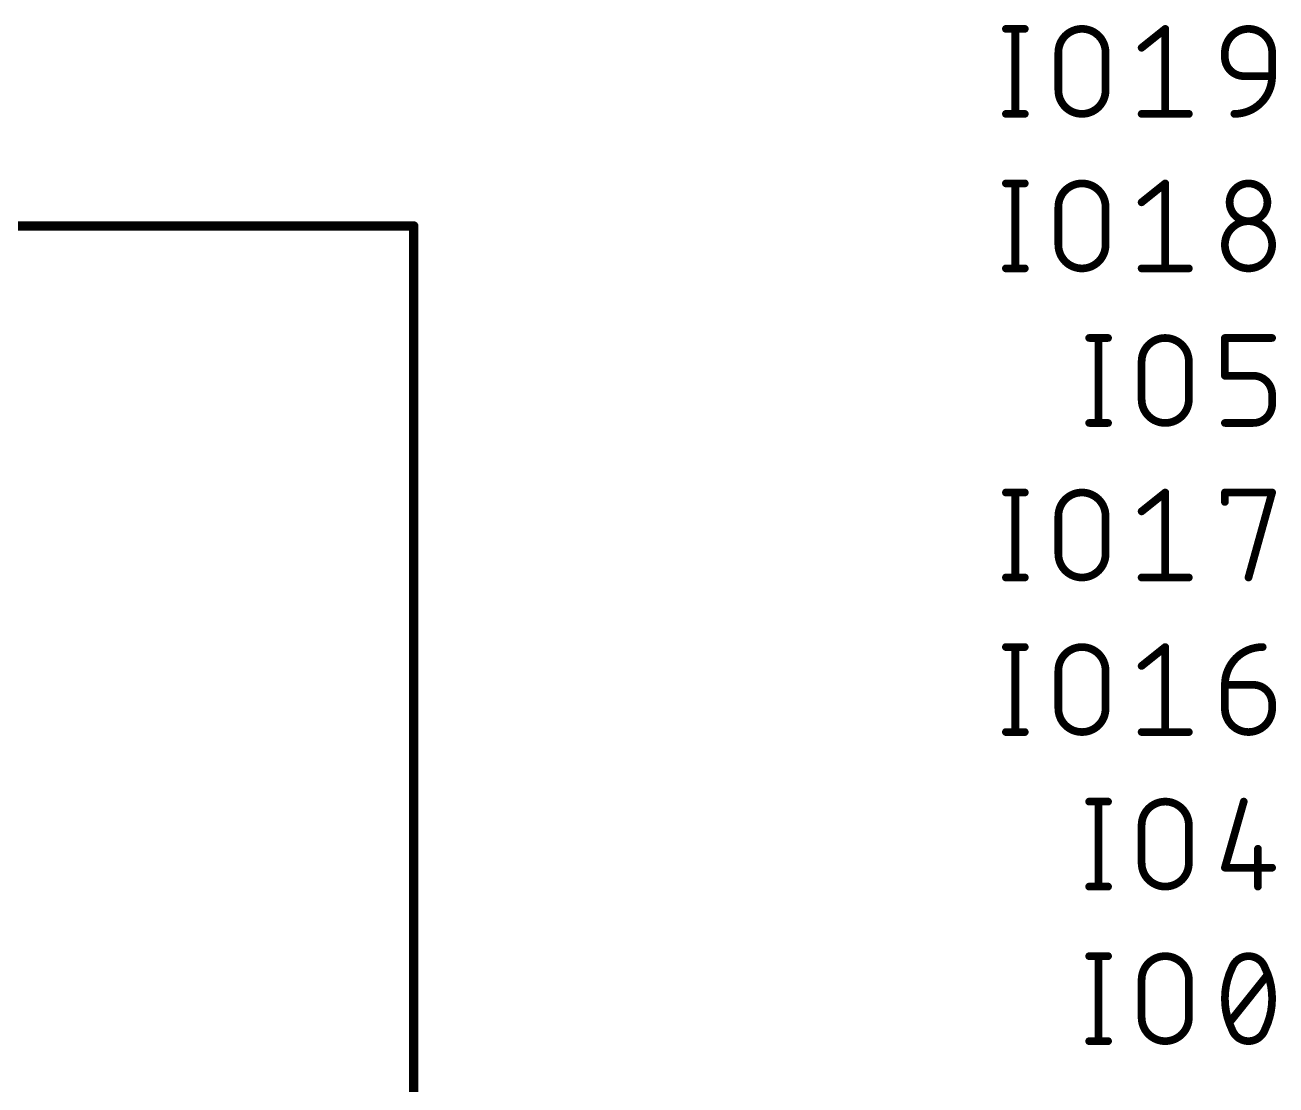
# Model space of a CAD drawing. Extents: x 0 to 389, y 0 to 264.
# Drawn here: x 224.75 to 245.31, y 163.68 to 181.1 of the extents above; entities that cross this region are included whole.
import ezdxf

# ---------------------------------------------------------------- set-up
doc = ezdxf.new("R2010")
doc.units = 0
doc.layers.add('91', color=122, linetype='CONTINUOUS')
doc.layers.add('95', color=251, linetype='CONTINUOUS')

msp = doc.modelspace()

# ---------------------------------------------------------------- linework, layer by layer
at = {"layer": '91', "const_width": 0.1524}
for points in [[(231.14, 177.8), (212.09, 177.8)], [(231.14, 147.32), (231.14, 177.8)]]:
    msp.add_lwpolyline(points, dxfattribs=at)
at = {"layer": '91', "const_width": 0.0762}
for points in [[(231.1781, 177.8, 1), (231.1019, 177.8)], [(231.14, 177.7619, 1), (231.14, 177.8381)]]:
    msp.add_lwpolyline(points, format="xyb", dxfattribs=at)
at = {"layer": '95', "const_width": 0.127}
for points in [[(240.8736, 181.0385), (241.1841, 181.0385)], [(241.0289, 181.0385), (241.0289, 179.6415)], [(243.1047, 180.7281), (243.4928, 181.0385)], [(243.4928, 181.0385), (243.4928, 179.6415)], [(241.7359, 180.0296), (241.7359, 180.6504)], [(242.512, 180.6504), (242.512, 180.0296)], [(244.4736, 180.5728), (244.4736, 180.6504)], [(245.2497, 180.6504), (245.2497, 180.2624)], [(245.2497, 180.2624), (244.784, 180.2624)], [(240.8736, 179.6415), (241.1841, 179.6415)], [(243.1047, 179.6415), (243.8808, 179.6415)], [(240.8736, 178.4985), (241.1841, 178.4985)], [(241.0289, 178.4985), (241.0289, 177.1015)], [(243.1047, 178.1881), (243.4928, 178.4985)], [(243.4928, 178.4985), (243.4928, 177.1015)], [(241.7359, 177.4896), (241.7359, 178.1104)], [(242.512, 178.1104), (242.512, 177.4896)], [(240.8736, 177.1015), (241.1841, 177.1015)], [(243.1047, 177.1015), (243.8808, 177.1015)], [(242.2425, 175.9585), (242.5529, 175.9585)], [(242.3977, 175.9585), (242.3977, 174.5615)], [(244.4736, 175.3376), (244.4736, 175.9585)], [(244.4736, 175.9585), (245.2497, 175.9585)], [(243.1047, 174.9496), (243.1047, 175.5704)], [(243.8808, 175.5704), (243.8808, 174.9496)], [(244.9393, 175.3376), (244.4736, 175.3376)], [(245.2497, 174.8719), (245.2497, 175.0272)], [(242.2425, 174.5615), (242.5529, 174.5615)], [(244.4736, 174.5615), (244.9393, 174.5615)], [(240.8736, 173.4185), (241.1841, 173.4185)], [(241.0289, 173.4185), (241.0289, 172.0215)], [(243.1047, 173.1081), (243.4928, 173.4185)], [(243.4928, 173.4185), (243.4928, 172.0215)], [(244.4736, 173.2633), (244.4736, 173.4185)], [(244.4736, 173.4185), (245.2497, 173.4185)], [(245.2497, 173.4185), (244.8616, 172.0215)], [(241.7359, 172.4096), (241.7359, 173.0304)], [(242.512, 173.0304), (242.512, 172.4096)], [(240.8736, 172.0215), (241.1841, 172.0215)], [(243.1047, 172.0215), (243.8808, 172.0215)], [(240.8736, 170.8785), (241.1841, 170.8785)], [(241.0289, 170.8785), (241.0289, 169.4815)], [(243.1047, 170.5681), (243.4928, 170.8785)], [(243.4928, 170.8785), (243.4928, 169.4815)], [(241.7359, 169.8696), (241.7359, 170.4904)], [(242.512, 170.4904), (242.512, 169.8696)], [(244.4736, 170.2576), (244.9393, 170.2576)], [(244.4736, 169.8696), (244.4736, 170.2576)], [(245.2497, 169.9472), (245.2497, 169.8696)], [(240.8736, 169.4815), (241.1841, 169.4815)], [(243.1047, 169.4815), (243.8808, 169.4815)], [(242.2425, 168.3385), (242.5529, 168.3385)], [(242.3977, 168.3385), (242.3977, 166.9415)], [(244.784, 168.3385), (244.4736, 167.2519)], [(243.1047, 167.3296), (243.1047, 167.9504)], [(243.8808, 167.9504), (243.8808, 167.3296)], [(245.0169, 167.5624), (245.0169, 166.9415)], [(244.4736, 167.2519), (245.2497, 167.2519)], [(242.2425, 166.9415), (242.5529, 166.9415)], [(242.2425, 165.7985), (242.5529, 165.7985)], [(242.3977, 165.7985), (242.3977, 164.4015)], [(244.5512, 164.7119), (245.1721, 165.4881)], [(243.1047, 164.7896), (243.1047, 165.4104)], [(243.8808, 165.4104), (243.8808, 164.7896)], [(242.2425, 164.4015), (242.5529, 164.4015)]]:
    msp.add_lwpolyline(points, dxfattribs=at)
at = {"layer": '95'}
for points, const_width in [([(240.8736, 181.0702, 1), (240.8736, 181.0068)], 0.0635), ([(241.0606, 181.0385, 1), (240.9971, 181.0385)], 0.0635), ([(241.1841, 181.0068, 1), (241.1841, 181.0702)], 0.0635), ([(242.512, 180.6504, 1), (241.7359, 180.6504)], 0.127), ([(243.5245, 181.0385, 1), (243.461, 181.0385)], 0.0635), ([(243.5126, 181.0137, 1), (243.473, 181.0633)], 0.0635), ([(245.2497, 180.6504, 1), (244.4736, 180.6504)], 0.127), ([(243.0849, 180.7528, 1), (243.1246, 180.7033)], 0.0635), ([(241.7676, 180.6504, 1), (241.7041, 180.6504)], 0.0635), ([(241.7041, 180.6504, 1), (241.7676, 180.6504)], 0.0635), ([(242.5437, 180.6504, 1), (242.4802, 180.6504)], 0.0635), ([(242.4802, 180.6504, 1), (242.5437, 180.6504)], 0.0635), ([(244.5053, 180.6504, 1), (244.4418, 180.6504)], 0.0635), ([(244.4418, 180.6504, 1), (244.5053, 180.6504)], 0.0635), ([(244.4736, 180.5728, 0.4142), (244.784, 180.2624)], 0.127), ([(244.5053, 180.5728, 1), (244.4418, 180.5728)], 0.0635), ([(244.4418, 180.5728, 1), (244.5053, 180.5728)], 0.0635), ([(245.2179, 180.6504, 1), (245.2814, 180.6504)], 0.0635), ([(245.2815, 180.6504, 1), (245.218, 180.6504)], 0.0635), ([(244.6288, 179.6415, 0.4142), (245.2497, 180.2624)], 0.127), ([(244.784, 180.2941, 1), (244.784, 180.2306)], 0.0635), ([(244.784, 180.2306, 1), (244.784, 180.2941)], 0.0635), ([(245.2815, 180.2624, 1), (245.218, 180.2624)], 0.0635), ([(245.218, 180.2624, 1), (245.2815, 180.2624)], 0.0635), ([(245.2497, 180.2306, 1), (245.2497, 180.2941)], 0.0635), ([(241.7359, 180.0296, 1), (242.512, 180.0296)], 0.127), ([(241.7676, 180.0296, 1), (241.7041, 180.0296)], 0.0635), ([(241.7041, 180.0296, 1), (241.7676, 180.0296)], 0.0635), ([(242.5437, 180.0296, 1), (242.4802, 180.0296)], 0.0635), ([(242.4802, 180.0296, 1), (242.5437, 180.0296)], 0.0635), ([(240.8736, 179.6732, 1), (240.8736, 179.6098)], 0.0635), ([(240.9971, 179.6415, 1), (241.0606, 179.6415)], 0.0635), ([(241.1841, 179.6098, 1), (241.1841, 179.6732)], 0.0635), ([(243.1047, 179.6732, 1), (243.1047, 179.6098)], 0.0635), ([(243.461, 179.6415, 1), (243.5245, 179.6415)], 0.0635), ([(243.8808, 179.6098, 1), (243.8808, 179.6732)], 0.0635), ([(244.6288, 179.6732, 1), (244.6288, 179.6098)], 0.0635), ([(240.8736, 178.5302, 1), (240.8736, 178.4668)], 0.0635), ([(241.0606, 178.4985, 1), (240.9971, 178.4985)], 0.0635), ([(241.1841, 178.4668, 1), (241.1841, 178.5302)], 0.0635), ([(242.512, 178.1104, 1), (241.7359, 178.1104)], 0.127), ([(243.5245, 178.4985, 1), (243.461, 178.4985)], 0.0635), ([(243.5126, 178.4737, 1), (243.473, 178.5233)], 0.0635), ([(245.1721, 178.1881, 1), (244.5512, 178.1881)], 0.127), ([(241.7676, 178.1104, 1), (241.7041, 178.1104)], 0.0635), ([(241.7041, 178.1104, 1), (241.7676, 178.1104)], 0.0635), ([(242.5437, 178.1104, 1), (242.4802, 178.1104)], 0.0635), ([(242.4802, 178.1104, 1), (242.5437, 178.1104)], 0.0635), ([(243.0849, 178.2128, 1), (243.1246, 178.1633)], 0.0635), ([(244.5512, 178.1881, 1), (245.1721, 178.1881)], 0.127), ([(244.5829, 178.1881, 1), (244.5194, 178.1881)], 0.0635), ([(244.5195, 178.1881, 1), (244.583, 178.1881)], 0.0635), ([(245.2038, 178.1881, 1), (245.1403, 178.1881)], 0.0635), ([(245.1403, 178.1881, 1), (245.2038, 178.1881)], 0.0635), ([(245.2497, 177.4896, 1), (244.4736, 177.4896)], 0.127), ([(241.7359, 177.4896, 1), (242.512, 177.4896)], 0.127), ([(241.7676, 177.4896, 1), (241.7041, 177.4896)], 0.0635), ([(241.7041, 177.4896, 1), (241.7676, 177.4896)], 0.0635), ([(242.5437, 177.4896, 1), (242.4802, 177.4896)], 0.0635), ([(242.4802, 177.4896, 1), (242.5437, 177.4896)], 0.0635), ([(244.4736, 177.4896, 1), (245.2497, 177.4896)], 0.127), ([(244.5053, 177.4896, 1), (244.4418, 177.4896)], 0.0635), ([(244.4418, 177.4896, 1), (244.5053, 177.4896)], 0.0635), ([(245.2179, 177.4896, 1), (245.2814, 177.4896)], 0.0635), ([(245.2815, 177.4896, 1), (245.218, 177.4896)], 0.0635), ([(240.8736, 177.1333, 1), (240.8736, 177.0698)], 0.0635), ([(240.9971, 177.1015, 1), (241.0606, 177.1015)], 0.0635), ([(241.1841, 177.0698, 1), (241.1841, 177.1333)], 0.0635), ([(243.1047, 177.1333, 1), (243.1047, 177.0698)], 0.0635), ([(243.461, 177.1015, 1), (243.5245, 177.1015)], 0.0635), ([(243.8808, 177.0698, 1), (243.8808, 177.1333)], 0.0635), ([(242.2425, 175.9903, 1), (242.2425, 175.9268)], 0.0635), ([(242.4295, 175.9585, 1), (242.366, 175.9585)], 0.0635), ([(242.5529, 175.9268, 1), (242.5529, 175.9903)], 0.0635), ([(243.8808, 175.5704, 1), (243.1047, 175.5704)], 0.127), ([(244.5053, 175.9585, 1), (244.4418, 175.9585)], 0.0635), ([(244.4736, 175.9903, 1), (244.4736, 175.9268)], 0.0635), ([(245.2497, 175.9268, 1), (245.2497, 175.9903)], 0.0635), ([(243.1365, 175.5704, 1), (243.073, 175.5704)], 0.0635), ([(243.9126, 175.5704, 1), (243.8491, 175.5704)], 0.0635), ([(243.073, 175.5704, 1), (243.1365, 175.5704)], 0.0635), ([(243.8491, 175.5704, 1), (243.9126, 175.5704)], 0.0635), ([(244.4736, 175.3694, 1), (244.4736, 175.3059)], 0.0635), ([(244.4418, 175.3376, 1), (244.5053, 175.3376)], 0.0635), ([(245.2497, 175.0272, 0.4142), (244.9393, 175.3376)], 0.127), ([(244.9393, 175.3694, 1), (244.9393, 175.3059)], 0.0635), ([(244.9393, 175.3059, 1), (244.9393, 175.3694)], 0.0635), ([(243.1047, 174.9496, 1), (243.8808, 174.9496)], 0.127), ([(243.1365, 174.9496, 1), (243.073, 174.9496)], 0.0635), ([(243.9126, 174.9496, 1), (243.8491, 174.9496)], 0.0635), ([(245.2815, 175.0272, 1), (245.218, 175.0272)], 0.0635), ([(245.218, 175.0272, 1), (245.2815, 175.0272)], 0.0635), ([(243.073, 174.9496, 1), (243.1365, 174.9496)], 0.0635), ([(243.8491, 174.9496, 1), (243.9126, 174.9496)], 0.0635), ([(244.9393, 174.5615, 0.4142), (245.2497, 174.8719)], 0.127), ([(245.2815, 174.8719, 1), (245.218, 174.8719)], 0.0635), ([(245.218, 174.8719, 1), (245.2815, 174.8719)], 0.0635), ([(242.2425, 174.5932, 1), (242.2425, 174.5298)], 0.0635), ([(242.366, 174.5615, 1), (242.4295, 174.5615)], 0.0635), ([(242.5529, 174.5298, 1), (242.5529, 174.5932)], 0.0635), ([(244.4736, 174.5932, 1), (244.4736, 174.5298)], 0.0635), ([(244.9393, 174.5932, 1), (244.9393, 174.5298)], 0.0635), ([(244.9393, 174.5298, 1), (244.9393, 174.5932)], 0.0635), ([(240.8736, 173.4502, 1), (240.8736, 173.3868)], 0.0635), ([(241.0606, 173.4185, 1), (240.9971, 173.4185)], 0.0635), ([(241.1841, 173.3868, 1), (241.1841, 173.4502)], 0.0635), ([(242.512, 173.0304, 1), (241.7359, 173.0304)], 0.127), ([(243.5245, 173.4185, 1), (243.461, 173.4185)], 0.0635), ([(243.5126, 173.3937, 1), (243.473, 173.4433)], 0.0635), ([(244.5053, 173.4185, 1), (244.4418, 173.4185)], 0.0635), ([(244.4736, 173.4502, 1), (244.4736, 173.3868)], 0.0635), ([(245.2803, 173.41, 1), (245.2191, 173.427)], 0.0635), ([(245.2497, 173.3868, 1), (245.2497, 173.4502)], 0.0635), ([(243.0849, 173.1328, 1), (243.1246, 173.0833)], 0.0635), ([(244.4418, 173.2633, 1), (244.5053, 173.2633)], 0.0635), ([(241.7676, 173.0304, 1), (241.7041, 173.0304)], 0.0635), ([(241.7041, 173.0304, 1), (241.7676, 173.0304)], 0.0635), ([(242.5437, 173.0304, 1), (242.4802, 173.0304)], 0.0635), ([(242.4802, 173.0304, 1), (242.5437, 173.0304)], 0.0635), ([(241.7359, 172.4096, 1), (242.512, 172.4096)], 0.127), ([(241.7676, 172.4096, 1), (241.7041, 172.4096)], 0.0635), ([(241.7041, 172.4096, 1), (241.7676, 172.4096)], 0.0635), ([(242.5437, 172.4096, 1), (242.4802, 172.4096)], 0.0635), ([(242.4802, 172.4096, 1), (242.5437, 172.4096)], 0.0635), ([(240.8736, 172.0532, 1), (240.8736, 171.9898)], 0.0635), ([(240.9971, 172.0215, 1), (241.0606, 172.0215)], 0.0635), ([(241.1841, 171.9898, 1), (241.1841, 172.0532)], 0.0635), ([(243.1047, 172.0532, 1), (243.1047, 171.9898)], 0.0635), ([(243.461, 172.0215, 1), (243.5245, 172.0215)], 0.0635), ([(243.8808, 171.9898, 1), (243.8808, 172.0532)], 0.0635), ([(244.8311, 172.03, 1), (244.8922, 172.013)], 0.0635), ([(240.8736, 170.9102, 1), (240.8736, 170.8468)], 0.0635), ([(241.0606, 170.8785, 1), (240.9971, 170.8785)], 0.0635), ([(241.1841, 170.8468, 1), (241.1841, 170.9102)], 0.0635), ([(242.512, 170.4904, 1), (241.7359, 170.4904)], 0.127), ([(243.5245, 170.8785, 1), (243.461, 170.8785)], 0.0635), ([(243.5126, 170.8537, 1), (243.473, 170.9033)], 0.0635), ([(245.0945, 170.8785, 0.4142), (244.4736, 170.2576)], 0.127), ([(245.0945, 170.8468, 1), (245.0945, 170.9102)], 0.0635), ([(241.7676, 170.4904, 1), (241.7041, 170.4904)], 0.0635), ([(241.7041, 170.4904, 1), (241.7676, 170.4904)], 0.0635), ([(242.5437, 170.4904, 1), (242.4802, 170.4904)], 0.0635), ([(242.4802, 170.4904, 1), (242.5437, 170.4904)], 0.0635), ([(243.0849, 170.5928, 1), (243.1246, 170.5433)], 0.0635), ([(244.4736, 170.2894, 1), (244.4736, 170.2259)], 0.0635), ([(244.5053, 170.2576, 1), (244.4418, 170.2576)], 0.0635), ([(244.4418, 170.2576, 1), (244.5053, 170.2576)], 0.0635), ([(245.2497, 169.9472, 0.4142), (244.9393, 170.2576)], 0.127), ([(244.9393, 170.2894, 1), (244.9393, 170.2259)], 0.0635), ([(244.9393, 170.2259, 1), (244.9393, 170.2894)], 0.0635), ([(241.7359, 169.8696, 1), (242.512, 169.8696)], 0.127), ([(241.7676, 169.8696, 1), (241.7041, 169.8696)], 0.0635), ([(241.7041, 169.8696, 1), (241.7676, 169.8696)], 0.0635), ([(242.5437, 169.8696, 1), (242.4802, 169.8696)], 0.0635), ([(242.4802, 169.8696, 1), (242.5437, 169.8696)], 0.0635), ([(244.4736, 169.8696, 1), (245.2497, 169.8696)], 0.127), ([(244.5053, 169.8696, 1), (244.4418, 169.8696)], 0.0635), ([(244.4418, 169.8696, 1), (244.5053, 169.8696)], 0.0635), ([(245.2815, 169.9472, 1), (245.218, 169.9472)], 0.0635), ([(245.218, 169.9472, 1), (245.2815, 169.9472)], 0.0635), ([(245.2815, 169.8696, 1), (245.218, 169.8696)], 0.0635), ([(245.218, 169.8696, 1), (245.2815, 169.8696)], 0.0635), ([(240.8736, 169.5132, 1), (240.8736, 169.4498)], 0.0635), ([(240.9971, 169.4815, 1), (241.0606, 169.4815)], 0.0635), ([(241.1841, 169.4498, 1), (241.1841, 169.5132)], 0.0635), ([(243.1047, 169.5132, 1), (243.1047, 169.4498)], 0.0635), ([(243.461, 169.4815, 1), (243.5245, 169.4815)], 0.0635), ([(243.8808, 169.4498, 1), (243.8808, 169.5132)], 0.0635), ([(242.2425, 168.3702, 1), (242.2425, 168.3068)], 0.0635), ([(242.4295, 168.3385, 1), (242.366, 168.3385)], 0.0635), ([(242.5529, 168.3068, 1), (242.5529, 168.3702)], 0.0635), ([(243.8808, 167.9504, 1), (243.1047, 167.9504)], 0.127), ([(244.8146, 168.3298, 1), (244.7535, 168.3472)], 0.0635), ([(243.1365, 167.9504, 1), (243.073, 167.9504)], 0.0635), ([(243.9126, 167.9504, 1), (243.8491, 167.9504)], 0.0635), ([(243.073, 167.9504, 1), (243.1365, 167.9504)], 0.0635), ([(243.8491, 167.9504, 1), (243.9126, 167.9504)], 0.0635), ([(245.0486, 167.5624, 1), (244.9851, 167.5624)], 0.0635), ([(243.1047, 167.3296, 1), (243.8808, 167.3296)], 0.127), ([(243.1365, 167.3296, 1), (243.073, 167.3296)], 0.0635), ([(243.9126, 167.3296, 1), (243.8491, 167.3296)], 0.0635), ([(243.073, 167.3296, 1), (243.1365, 167.3296)], 0.0635), ([(243.8491, 167.3296, 1), (243.9126, 167.3296)], 0.0635), ([(244.4736, 167.2837, 1), (244.4736, 167.2202)], 0.0635), ([(244.4431, 167.2607, 1), (244.5041, 167.2432)], 0.0635), ([(245.2497, 167.2202, 1), (245.2497, 167.2837)], 0.0635), ([(242.2425, 166.9733, 1), (242.2425, 166.9098)], 0.0635), ([(242.5529, 166.9098, 1), (242.5529, 166.9733)], 0.0635), ([(242.366, 166.9415, 1), (242.4295, 166.9415)], 0.0635), ([(244.9851, 166.9415, 1), (245.0486, 166.9415)], 0.0635), ([(242.2425, 165.8303, 1), (242.2425, 165.7668)], 0.0635), ([(242.4295, 165.7985, 1), (242.366, 165.7985)], 0.0635), ([(242.5529, 165.7668, 1), (242.5529, 165.8303)], 0.0635), ([(243.8808, 165.4104, 1), (243.1047, 165.4104)], 0.127), ([(244.8616, 165.7985, 0.3205), (244.59, 165.6045)], 0.127), ([(245.1333, 165.6045, 0.3205), (244.8616, 165.7985)], 0.127), ([(244.8616, 165.8302, 1), (244.8616, 165.7668)], 0.0635), ([(244.8616, 165.7668, 1), (244.8616, 165.8303)], 0.0635), ([(244.59, 165.6045, 0.1139), (244.4736, 165.1)], 0.127), ([(244.56, 165.6148, 1), (244.62, 165.5942)], 0.0635), ([(244.6185, 165.5906, 1), (244.5615, 165.6184)], 0.0635), ([(245.1618, 165.6184, 1), (245.1047, 165.5906)], 0.0635), ([(245.2497, 165.1, 0.1139), (245.1333, 165.6045)], 0.127), ([(245.1033, 165.5942, 1), (245.1633, 165.6148)], 0.0635), ([(245.1969, 165.4682, 1), (245.1473, 165.5079)], 0.0635), ([(243.1365, 165.4104, 1), (243.073, 165.4104)], 0.0635), ([(243.073, 165.4104, 1), (243.1365, 165.4104)], 0.0635), ([(243.9126, 165.4104, 1), (243.8491, 165.4104)], 0.0635), ([(243.8491, 165.4104, 1), (243.9126, 165.4104)], 0.0635), ([(244.4736, 165.1, 0.1139), (244.59, 164.5955)], 0.127), ([(244.5053, 165.1, 1), (244.4418, 165.1)], 0.0635), ([(244.4418, 165.1, 1), (244.5053, 165.1)], 0.0635), ([(245.1333, 164.5955, 0.1139), (245.2497, 165.1)], 0.127), ([(245.2815, 165.1, 1), (245.218, 165.1)], 0.0635), ([(245.218, 165.1, 1), (245.2815, 165.1)], 0.0635), ([(243.1047, 164.7896, 1), (243.8808, 164.7896)], 0.127), ([(243.1365, 164.7896, 1), (243.073, 164.7896)], 0.0635), ([(243.073, 164.7896, 1), (243.1365, 164.7896)], 0.0635), ([(243.9126, 164.7896, 1), (243.8491, 164.7896)], 0.0635), ([(243.8491, 164.7896, 1), (243.9126, 164.7896)], 0.0635), ([(244.5264, 164.7318, 1), (244.576, 164.6921)], 0.0635), ([(244.59, 164.5955, 0.3205), (244.8616, 164.4015)], 0.127), ([(244.62, 164.6058, 1), (244.56, 164.5852)], 0.0635), ([(244.5615, 164.5816, 1), (244.6185, 164.6094)], 0.0635), ([(244.8616, 164.4015, 0.3205), (245.1333, 164.5955)], 0.127), ([(245.1047, 164.6094, 1), (245.1618, 164.5816)], 0.0635), ([(245.1633, 164.5852, 1), (245.1033, 164.6058)], 0.0635), ([(242.2425, 164.4332, 1), (242.2425, 164.3698)], 0.0635), ([(242.366, 164.4015, 1), (242.4295, 164.4015)], 0.0635), ([(242.5529, 164.3698, 1), (242.5529, 164.4332)], 0.0635), ([(244.8616, 164.4332, 1), (244.8616, 164.3698)], 0.0635), ([(244.8616, 164.3698, 1), (244.8616, 164.4332)], 0.0635)]:
    msp.add_lwpolyline(points, format="xyb", dxfattribs=dict(at, const_width=const_width))

doc.saveas('drawing.dxf')
